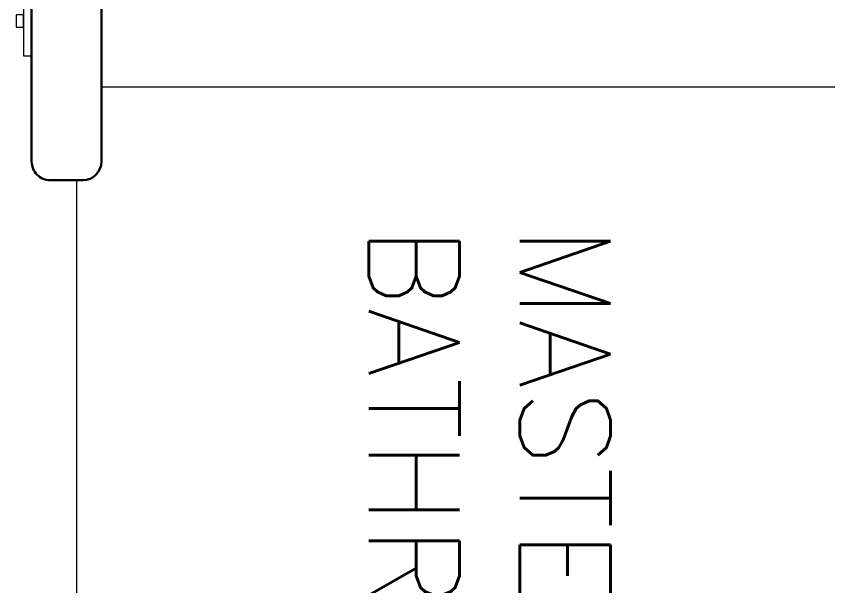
# Model space of a CAD drawing. Header units: metres. Extents: x -44 to 358, y -286 to 66.
# Drawn here: x 7.695 to 9.44, y -266.962 to -265.739 of the extents above; entities that cross this region are included whole.
import ezdxf

# ---------------------------------------------------------------- set-up
doc = ezdxf.new("R2010")
doc.units = ezdxf.units.M
doc.header["$LTSCALE"] = 0.3
for name, color, linetype, lineweight in [('A-WALL', 7, 'Continuous', 30), ('baños', 141, 'Continuous', 0), ('Columnas', 7, 'Continuous', 18), ('piso', 251, 'Continuous', 18)]:
    doc.layers.add(name, color=color, linetype=linetype, lineweight=lineweight)
doc.layers.add('TEXTOS', color=4, linetype='Continuous')

# ---------------------------------------------------------------- blocks, each defined once
blk = doc.blocks.new('A$C6528a993')
at = {"layer": 'A-WALL'}
for p, q in [((17.06, 18.5001), (15.69, 18.5001)), ((17.1, 18.4601), (17.1, 18.3901)), ((17.06, 18.3501), (15.69, 18.3501))]:
    blk.add_line(p, q, dxfattribs=at)
for centre, start, end in [((17.06, 18.4601), 0, 90), ((17.06, 18.3901), 270, 0)]:
    blk.add_arc(centre, 0.04, start, end, dxfattribs=at)
at = {"layer": 'baños'}
blk.add_line((17.1, 18.4462), (18.65, 18.4462), dxfattribs=at)
for points in [[(16.6832, 18.3501), (16.6832, 18.3327), (16.8332, 18.3327), (16.8332, 18.3501)], [(16.7448, 18.3327), (16.7448, 18.3169), (16.7716, 18.3169), (16.7716, 18.3327)]]:
    blk.add_lwpolyline(points, close=True, dxfattribs=at)
at = {"layer": 'piso'}
blk.add_line((16.9, 20.1001), (16.9, 18.5001), dxfattribs=at)
at = {"layer": 'baños', "linetype": 'Continuous', "flags": 8}
for tag, p in [('MODELNUMBER', (17.4854, 20.4812, 0)), ('TRADENAME', (17.4854, 20.4811, 0)), ('MATERIAL', (17.4854, 20.4811, 0)), ('PRODUCT', (17.4854, 20.4811, 0)), ('MODELNUMBER', (18.6601, 20.4812, 0)), ('MATERIAL', (18.6601, 20.4811, 0)), ('PRODUCT', (18.6601, 20.4811, 0)), ('TRADENAME', (18.6601, 20.4811, 0))]:
    blk.add_attdef(tag, p, '', height=0.0000254, rotation=180.0001, dxfattribs=at)
at = {"layer": 'TEXTOS', "insert": (17.1978, 19.0747), "char_height": 0.195, "width": 1.854973, "attachment_point": 7}
blk.add_mtext('{\\Fromans|c0;MASTER BATHROOM 1}', dxfattribs=at)

msp = doc.modelspace()

# ---------------------------------------------------------------- block references
at = {"layer": 'Columnas', "ltscale": 0.2, "rotation": 270}
msp.add_blockref('A$C6528a993', (-10.6218239, -248.9911924), dxfattribs=at)

doc.saveas('drawing.dxf')
